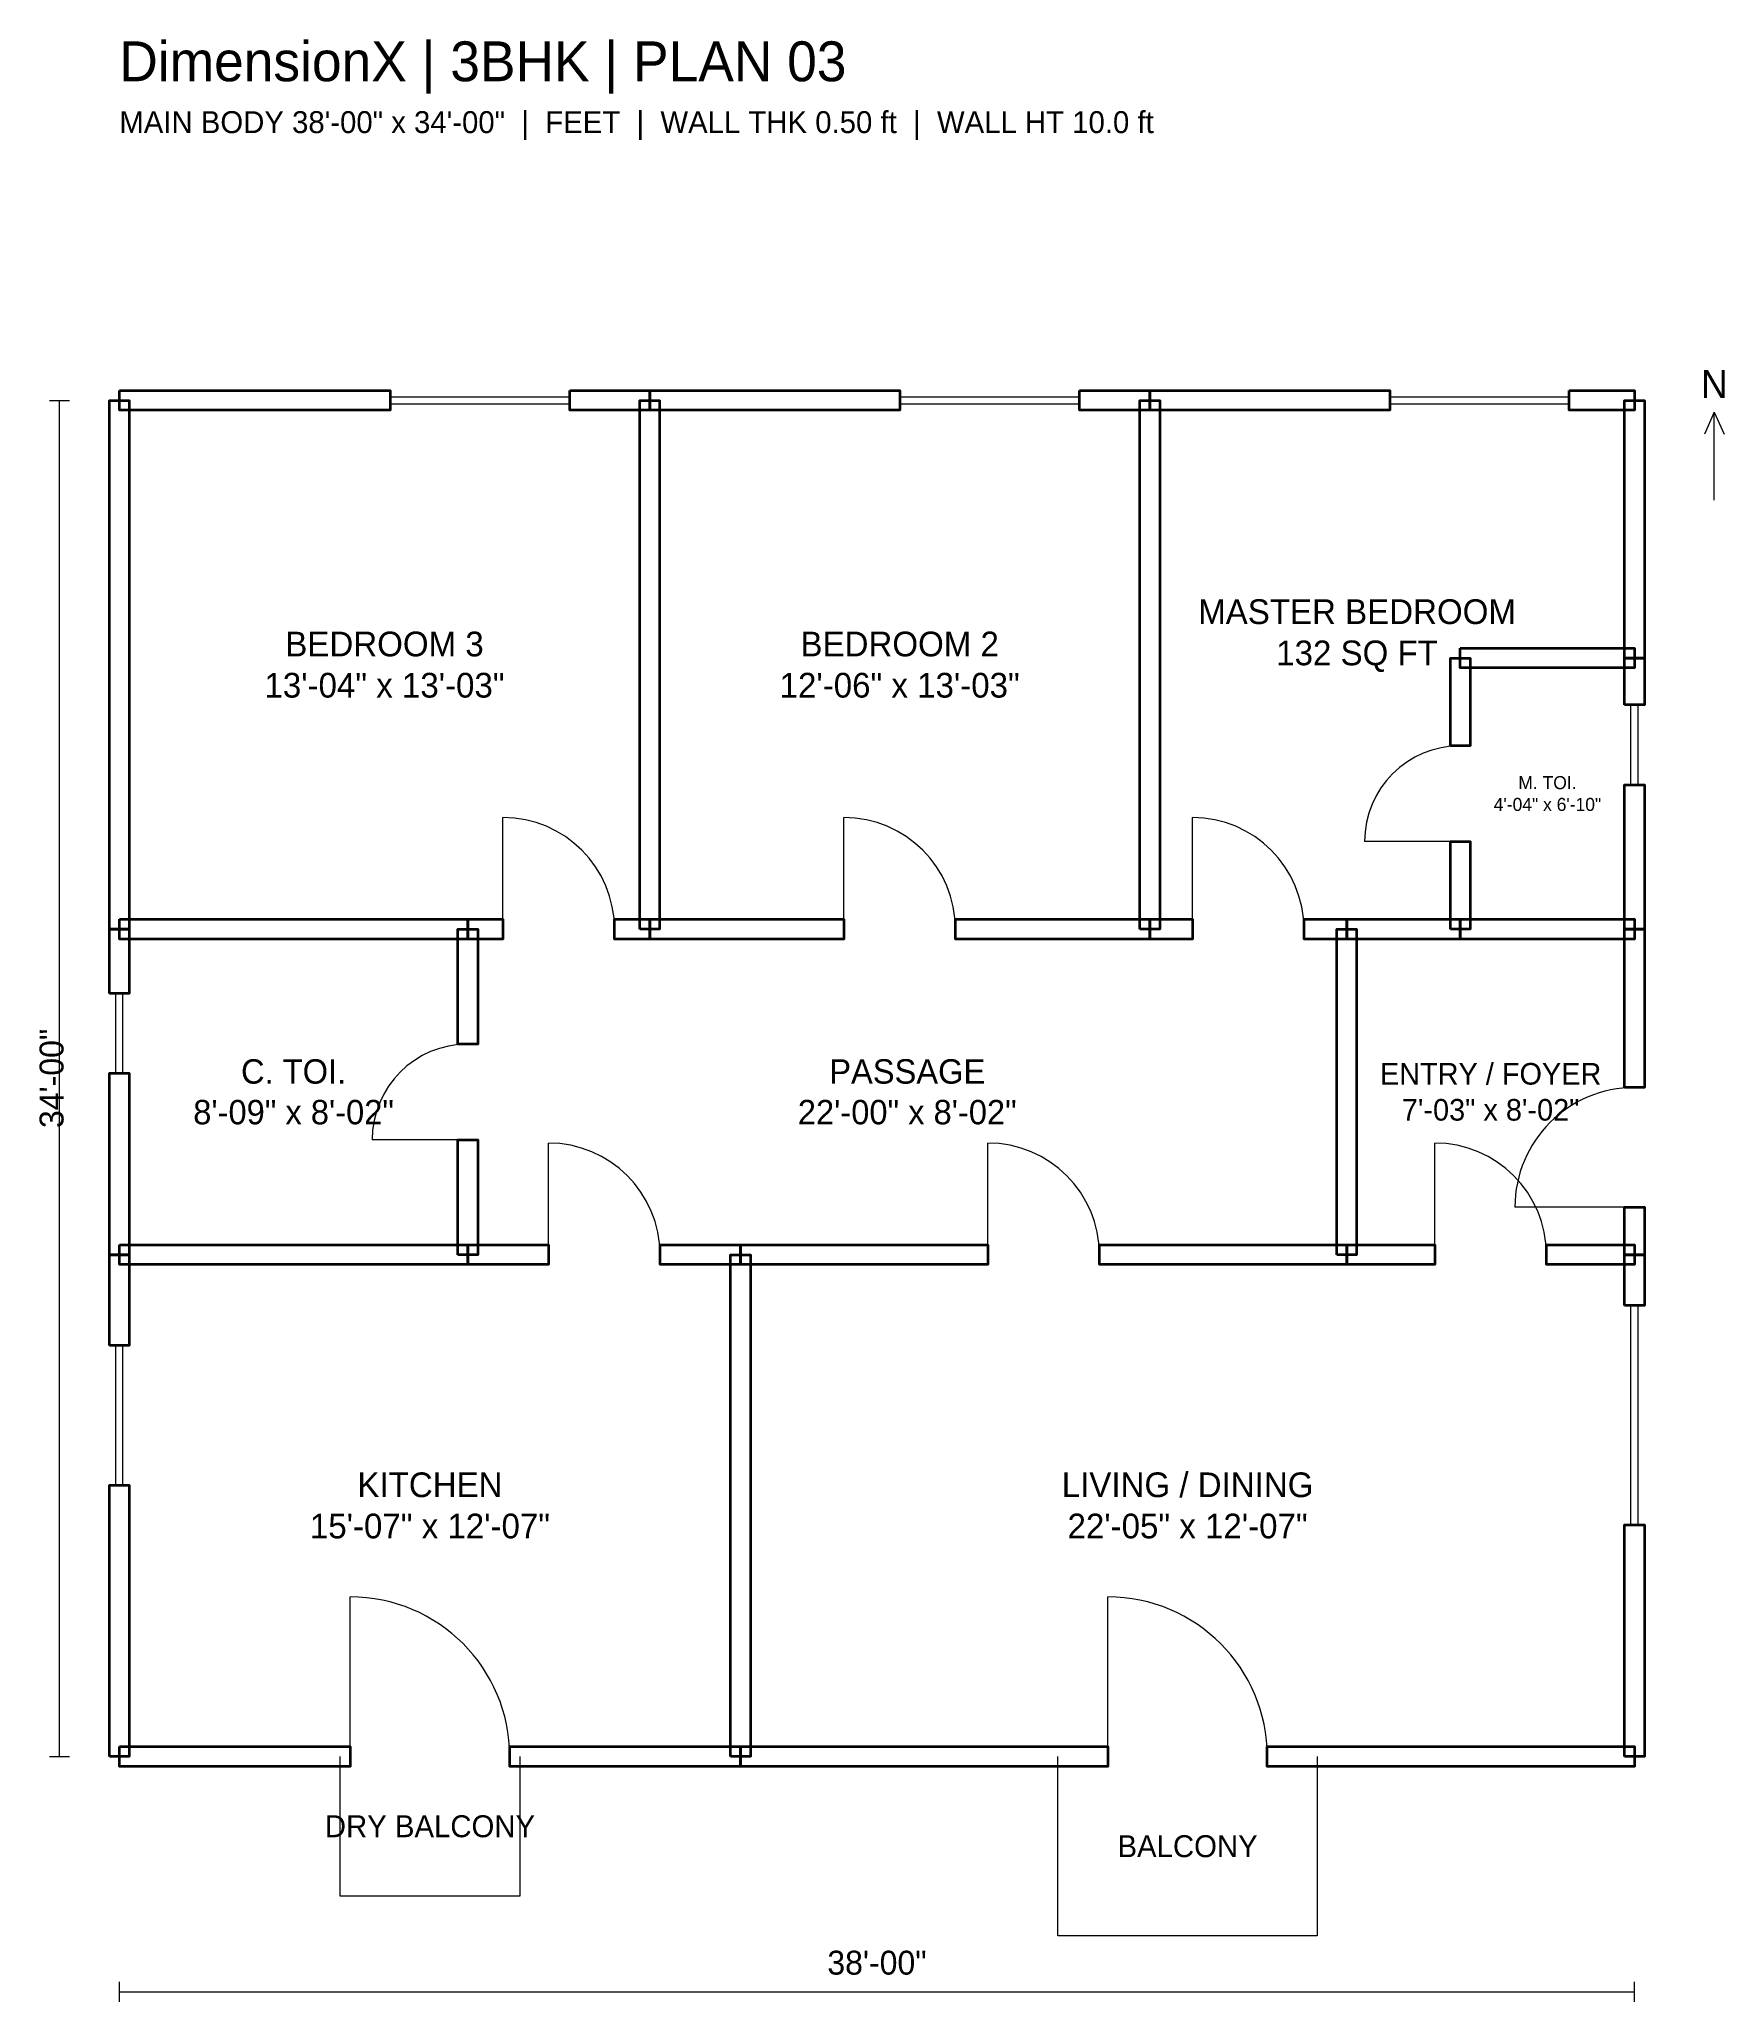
# Model space of a CAD drawing. Header units: feet. Extents: x -2 to 40.3, y -6.2 to 43.1.
import ezdxf
from ezdxf.enums import TextEntityAlignment as Align

# ---------------------------------------------------------------- set-up
doc = ezdxf.new("R2010")
doc.units = ezdxf.units.FT
doc.header["$MEASUREMENT"] = 0
for name, color, linetype, lineweight in [('DX_DIMENSION', 8, 'CONTINUOUS', 9), ('DX_DOOR_SYMBOL', 1, 'CONTINUOUS', 18), ('DX_RAILING', 3, 'CONTINUOUS', 13), ('DX_ROOM_LABEL', 7, 'CONTINUOUS', 13), ('DX_TITLE', 7, 'CONTINUOUS', 18), ('DX_WALL_FACE', 7, 'CONTINUOUS', 35), ('DX_WINDOW_SYMBOL', 4, 'CONTINUOUS', 18)]:
    doc.layers.add(name, color=color, linetype=linetype, lineweight=lineweight)

msp = doc.modelspace()

# ---------------------------------------------------------------- linework, layer by layer
at = {"layer": 'DX_DIMENSION'}
for p, q in [((-1.75, 34), (-1.25, 34)), ((-1.5, 0), (-1.5, 34)), ((40, 33.7), (39.75, 33.15)), ((40, 31.5), (40, 33.7)), ((40, 33.7), (40.25, 33.15)), ((-1.75, 0), (-1.25, 0)), ((0, -6.15), (0, -5.65)), ((0, -5.9), (38, -5.9)), ((38, -6.15), (38, -5.65))]:
    msp.add_line(p, q, dxfattribs=at)
at = {"layer": 'DX_DOOR_SYMBOL'}
for p, q in [((9.62, 20.74), (9.62, 23.54)), ((18.17, 20.74), (18.17, 23.54)), ((26.91, 20.74), (26.91, 23.54)), ((33.63, 22.94), (31.23, 22.94)), ((8.74, 15.46), (6.34, 15.46)), ((10.76, 12.58), (10.76, 15.38)), ((21.78, 12.58), (21.78, 15.38)), ((32.99, 12.58), (32.99, 15.38)), ((38, 13.7728), (35, 13.7728)), ((5.79, 0), (5.79, 4)), ((24.79, 0), (24.79, 4))]:
    msp.add_line(p, q, dxfattribs=at)
for centre, radius, start, end in [((33.63, 22.94), 2.4, 90, 180), ((9.62, 20.74), 2.8, 0, 90), ((18.17, 20.74), 2.8, 0, 90), ((26.91, 20.74), 2.8, 0, 90), ((8.74, 15.46), 2.4, 90, 180), ((38, 13.7728), 3, 90, 180), ((10.76, 12.58), 2.8, 0, 90), ((21.78, 12.58), 2.8, 0, 90), ((32.99, 12.58), 2.8, 0, 90), ((5.79, 0), 4, 0, 90), ((24.79, 0), 4, 0, 90)]:
    msp.add_arc(centre, radius, start, end, dxfattribs=at)
at = {"layer": 'DX_RAILING'}
for p, q in [((5.54, -3.5), (5.54, 0)), ((10.04, 0), (10.04, -3.5)), ((23.54, -4.5), (23.54, 0)), ((30.04, 0), (30.04, -4.5)), ((10.04, -3.5), (5.54, -3.5)), ((30.04, -4.5), (23.54, -4.5))]:
    msp.add_line(p, q, dxfattribs=at)
at = {"layer": 'DX_WALL_FACE'}
for points in [[(-0.25, 20.74), (-0.25, 34), (0.25, 34), (0.25, 20.74)], [(0, 34.25), (6.794, 34.25), (6.794, 33.75), (0, 33.75)], [(11.294, 34.25), (13.3, 34.25), (13.3, 33.75), (11.294, 33.75)], [(13.05, 20.74), (13.05, 34), (13.55, 34), (13.55, 20.74)], [(13.3, 34.25), (19.5772, 34.25), (19.5772, 33.75), (13.3, 33.75)], [(24.0772, 34.25), (25.84, 34.25), (25.84, 33.75), (24.0772, 33.75)], [(25.59, 20.74), (25.59, 34), (26.09, 34), (26.09, 20.74)], [(25.84, 34.25), (31.8588, 34.25), (31.8588, 33.75), (25.84, 33.75)], [(36.3588, 34.25), (38, 34.25), (38, 33.75), (36.3588, 33.75)], [(37.75, 27.54), (37.75, 34), (38.25, 34), (38.25, 27.54)], [(33.63, 27.79), (38, 27.79), (38, 27.29), (33.63, 27.29)], [(33.38, 25.34), (33.38, 27.54), (33.88, 27.54), (33.88, 25.34)], [(37.75, 26.364), (37.75, 27.54), (38.25, 27.54), (38.25, 26.364)], [(37.75, 20.74), (37.75, 24.364), (38.25, 24.364), (38.25, 20.74)], [(33.38, 20.74), (33.38, 22.94), (33.88, 22.94), (33.88, 20.74)], [(-0.25, 19.1288), (-0.25, 20.74), (0.25, 20.74), (0.25, 19.1288)], [(0, 20.99), (8.74, 20.99), (8.74, 20.49), (0, 20.49)], [(8.49, 17.86), (8.49, 20.74), (8.99, 20.74), (8.99, 17.86)], [(8.74, 20.99), (9.62, 20.99), (9.62, 20.49), (8.74, 20.49)], [(12.42, 20.99), (13.3, 20.99), (13.3, 20.49), (12.42, 20.49)], [(13.3, 20.99), (18.17, 20.99), (18.17, 20.49), (13.3, 20.49)], [(20.97, 20.99), (25.84, 20.99), (25.84, 20.49), (20.97, 20.49)], [(25.84, 20.99), (26.91, 20.99), (26.91, 20.49), (25.84, 20.49)], [(29.71, 20.99), (30.78, 20.99), (30.78, 20.49), (29.71, 20.49)], [(30.53, 12.58), (30.53, 20.74), (31.03, 20.74), (31.03, 12.58)], [(30.78, 20.99), (33.63, 20.99), (33.63, 20.49), (30.78, 20.49)], [(33.63, 20.99), (38, 20.99), (38, 20.49), (33.63, 20.49)], [(37.75, 16.7728), (37.75, 20.74), (38.25, 20.74), (38.25, 16.7728)], [(-0.25, 12.58), (-0.25, 17.1288), (0.25, 17.1288), (0.25, 12.58)], [(8.49, 12.58), (8.49, 15.46), (8.99, 15.46), (8.99, 12.58)], [(37.75, 12.58), (37.75, 13.7728), (38.25, 13.7728), (38.25, 12.58)], [(0, 12.83), (8.74, 12.83), (8.74, 12.33), (0, 12.33)], [(8.74, 12.83), (10.76, 12.83), (10.76, 12.33), (8.74, 12.33)], [(13.56, 12.83), (15.58, 12.83), (15.58, 12.33), (13.56, 12.33)], [(15.58, 12.83), (21.78, 12.83), (21.78, 12.33), (15.58, 12.33)], [(24.58, 12.83), (30.78, 12.83), (30.78, 12.33), (24.58, 12.33)], [(30.78, 12.83), (32.99, 12.83), (32.99, 12.33), (30.78, 12.33)], [(35.79, 12.83), (38, 12.83), (38, 12.33), (35.79, 12.33)], [(-0.25, 10.3044), (-0.25, 12.58), (0.25, 12.58), (0.25, 10.3044)], [(15.33, 0), (15.33, 12.58), (15.83, 12.58), (15.83, 0)], [(37.75, 11.3044), (37.75, 12.58), (38.25, 12.58), (38.25, 11.3044)], [(-0.25, 0), (-0.25, 6.8044), (0.25, 6.8044), (0.25, 0)], [(37.75, 0), (37.75, 5.8044), (38.25, 5.8044), (38.25, 0)], [(0, 0.25), (5.79, 0.25), (5.79, -0.25), (0, -0.25)], [(9.79, 0.25), (15.58, 0.25), (15.58, -0.25), (9.79, -0.25)], [(15.58, 0.25), (24.79, 0.25), (24.79, -0.25), (15.58, -0.25)], [(28.79, 0.25), (38, 0.25), (38, -0.25), (28.79, -0.25)]]:
    msp.add_lwpolyline(points, close=True, dxfattribs=at)
at = {"layer": 'DX_WINDOW_SYMBOL'}
for p, q in [((6.794, 33.8), (6.794, 34.2)), ((6.794, 34.09), (11.294, 34.09)), ((11.294, 33.8), (11.294, 34.2)), ((19.5772, 33.8), (19.5772, 34.2)), ((19.5772, 34.09), (24.0772, 34.09)), ((24.0772, 33.8), (24.0772, 34.2)), ((31.8588, 33.8), (31.8588, 34.2)), ((31.8588, 34.09), (36.3588, 34.09)), ((36.3588, 33.8), (36.3588, 34.2)), ((6.794, 33.91), (11.294, 33.91)), ((19.5772, 33.91), (24.0772, 33.91)), ((31.8588, 33.91), (36.3588, 33.91)), ((38.2, 26.364), (37.8, 26.364)), ((37.91, 24.364), (37.91, 26.364)), ((38.09, 24.364), (38.09, 26.364)), ((38.2, 24.364), (37.8, 24.364)), ((0.2, 19.1288), (-0.2, 19.1288)), ((-0.09, 17.1288), (-0.09, 19.1288)), ((0.09, 17.1288), (0.09, 19.1288)), ((0.2, 17.1288), (-0.2, 17.1288)), ((38.2, 11.3044), (37.8, 11.3044)), ((37.91, 5.8044), (37.91, 11.3044)), ((38.09, 5.8044), (38.09, 11.3044)), ((0.2, 10.3044), (-0.2, 10.3044)), ((-0.09, 6.8044), (-0.09, 10.3044)), ((0.09, 6.8044), (0.09, 10.3044)), ((0.2, 6.8044), (-0.2, 6.8044)), ((38.2, 5.8044), (37.8, 5.8044))]:
    msp.add_line(p, q, dxfattribs=at)

# ---------------------------------------------------------------- texts
at = {"layer": 'DX_DIMENSION'}
msp.add_text('MAIN BODY 38\'-00" x 34\'-00"  |  FEET  |  WALL THK 0.50 ft  |  WALL HT 10.0 ft', height=0.55, dxfattribs=at).set_placement((0, 40.7))
for s, height, p in [('N', 0.7, (40, 33.85)), ('38\'-00"', 0.6, (19, -5.65))]:
    msp.add_text(s, height=height, dxfattribs=at).set_placement(p, align=Align.BOTTOM_CENTER)
msp.add_text('34\'-00"', height=0.6, rotation=90, dxfattribs=at).set_placement((-1.7, 17), align=Align.MIDDLE_CENTER)
at = {"layer": 'DX_ROOM_LABEL'}
for s, p in [('DRY BALCONY', (7.79, -1.75)), ('BALCONY', (26.79, -2.25))]:
    msp.add_text(s, height=0.55, dxfattribs=at).set_placement(p, align=Align.MIDDLE_CENTER)
at = {"layer": 'DX_ROOM_LABEL', "attachment_point": 5}
for s, insert, char_height, width in [('MASTER BEDROOM\\P132 SQ FT', (31.04, 28.0998), 0.62, 10.7008), ('BEDROOM 3\\P13\'-04" x 13\'-03"', (6.65, 27.37), 0.62, 11.704), ('BEDROOM 2\\P12\'-06" x 13\'-03"', (19.57, 27.37), 0.62, 11.0352), ('M. TOI.\\P4\'-04" x 6\'-10"', (35.815, 24.14), 0.32775, 3.8456), ('C. TOI.\\P8\'-09" x 8\'-02"', (4.37, 16.66), 0.612, 7.6912), ('PASSAGE\\P22\'-00" x 8\'-02"', (19.76, 16.66), 0.612, 19.3952), ('ENTRY / FOYER\\P7\'-03" x 8\'-02"', (34.39, 16.66), 0.5415, 6.3536), ('KITCHEN\\P15\'-07" x 12\'-07"', (7.79, 6.29), 0.62, 13.7104), ('LIVING / DINING\\P22\'-05" x 12\'-07"', (26.79, 6.29), 0.62, 19.7296)]:
    msp.add_mtext(s, dxfattribs=dict(at, insert=insert, char_height=char_height, width=width))
at = {"layer": 'DX_TITLE'}
msp.add_text('DimensionX | 3BHK | PLAN 03', height=1, dxfattribs=at).set_placement((0, 42))

doc.saveas('drawing.dxf')
